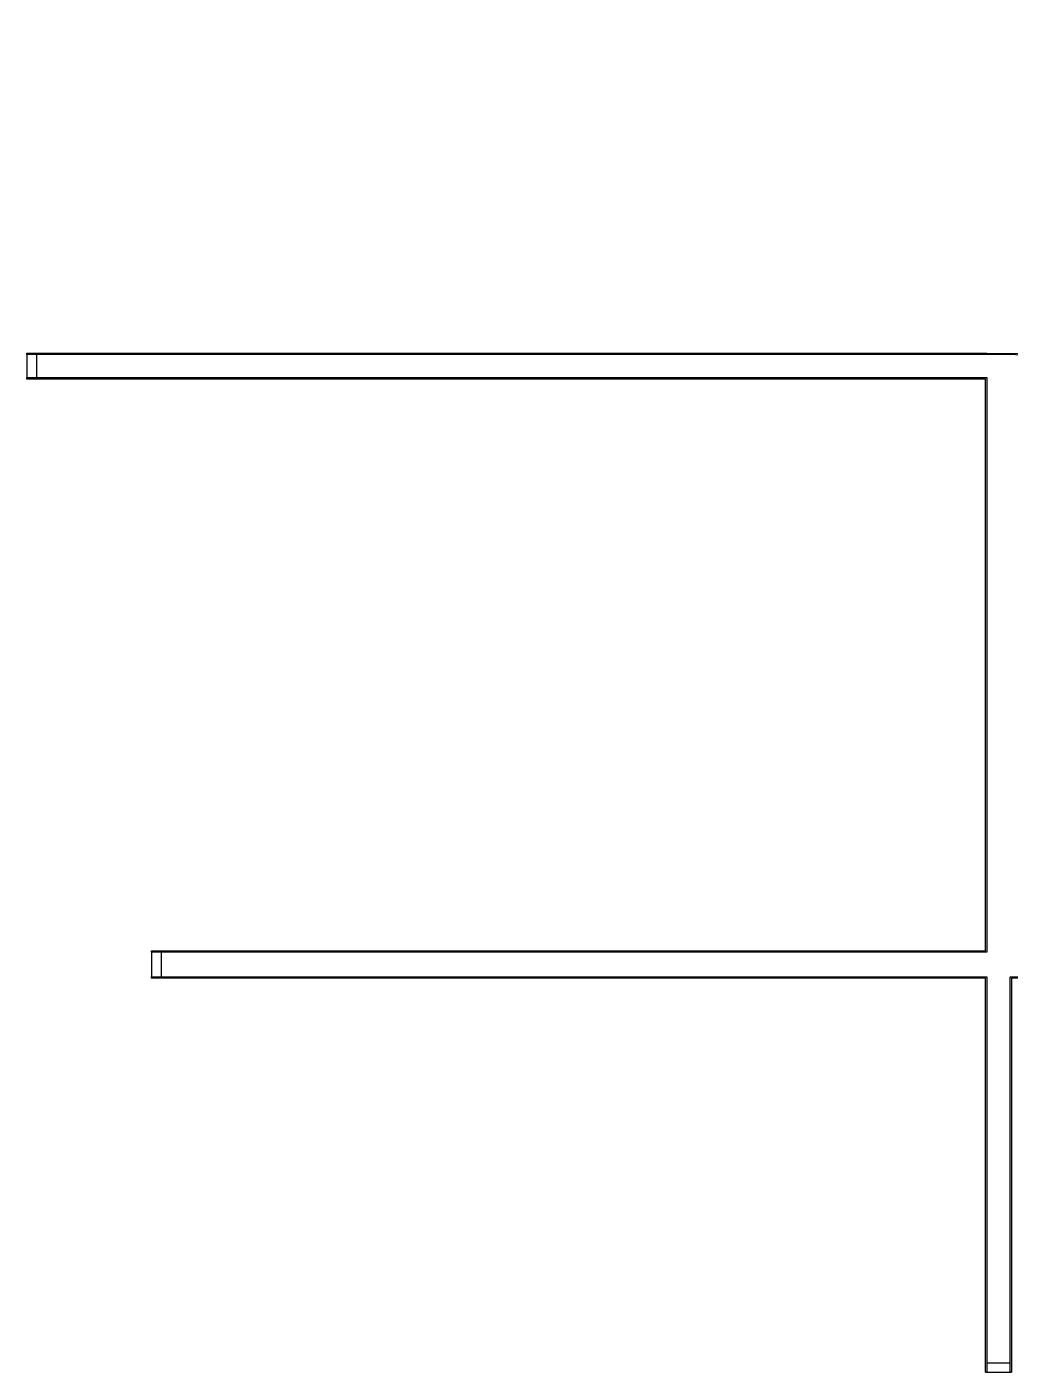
# Model space of a CAD drawing. Extents: x 1109 to 35175, y 5150 to 25743.
# Drawn here: x 1109 to 15752, y 5150 to 25181 of the extents above; entities that cross this region are included whole.
import ezdxf

# ---------------------------------------------------------------- set-up
doc = ezdxf.new("R2010")
doc.units = 0
doc.header["$MEASUREMENT"] = 0
doc.layers.add('Entrance', color=50, linetype='CONTINUOUS')
doc.layers.add('Walls', color=6, linetype='CONTINUOUS')

msp = doc.modelspace()

# ---------------------------------------------------------------- linework, layer by layer
at = {"layer": 'Entrance'}
for points in [[(1109, 19958), (1258, 19958), (1258, 20303), (1109, 20303)], [(2964, 11036), (3115, 11036), (3115, 11405), (2964, 11405)], [(15407, 5150), (15752, 5150), (15752, 5284), (15407, 5284)]]:
    msp.add_lwpolyline(points, close=True, dxfattribs=at)
at = {"layer": 'Walls'}
for points in [[(1109, 20323), (15407, 20323), (21341, 20256), (21341, 21098), (22052, 21098), (22052, 23005), (18261, 25163), (18270, 25181), (22072, 23016), (22072, 21078), (21361, 21078), (21361, 20235), (15407, 20303), (1109, 20303)], [(2964, 11036), (15407, 11036), (15407, 5150), (15387, 5150), (15387, 11016), (2964, 11016)]]:
    msp.add_lwpolyline(points, close=True, dxfattribs=at)
for points in [[(1109, 20323), (1109, 19938)], [(2964, 11425), (15387, 11425), (15387, 19938), (1109, 19938), (1109, 19958), (15407, 19958), (15407, 11405), (2964, 11405), (2964, 11425)], [(2964, 11425), (2964, 11016)], [(30344, 11016), (15772, 11016), (15772, 5150), (15752, 5150), (15752, 11036), (30344, 11036), (30344, 11016)], [(15387, 5150), (15772, 5150)]]:
    msp.add_lwpolyline(points, dxfattribs=at)

doc.saveas('drawing.dxf')
